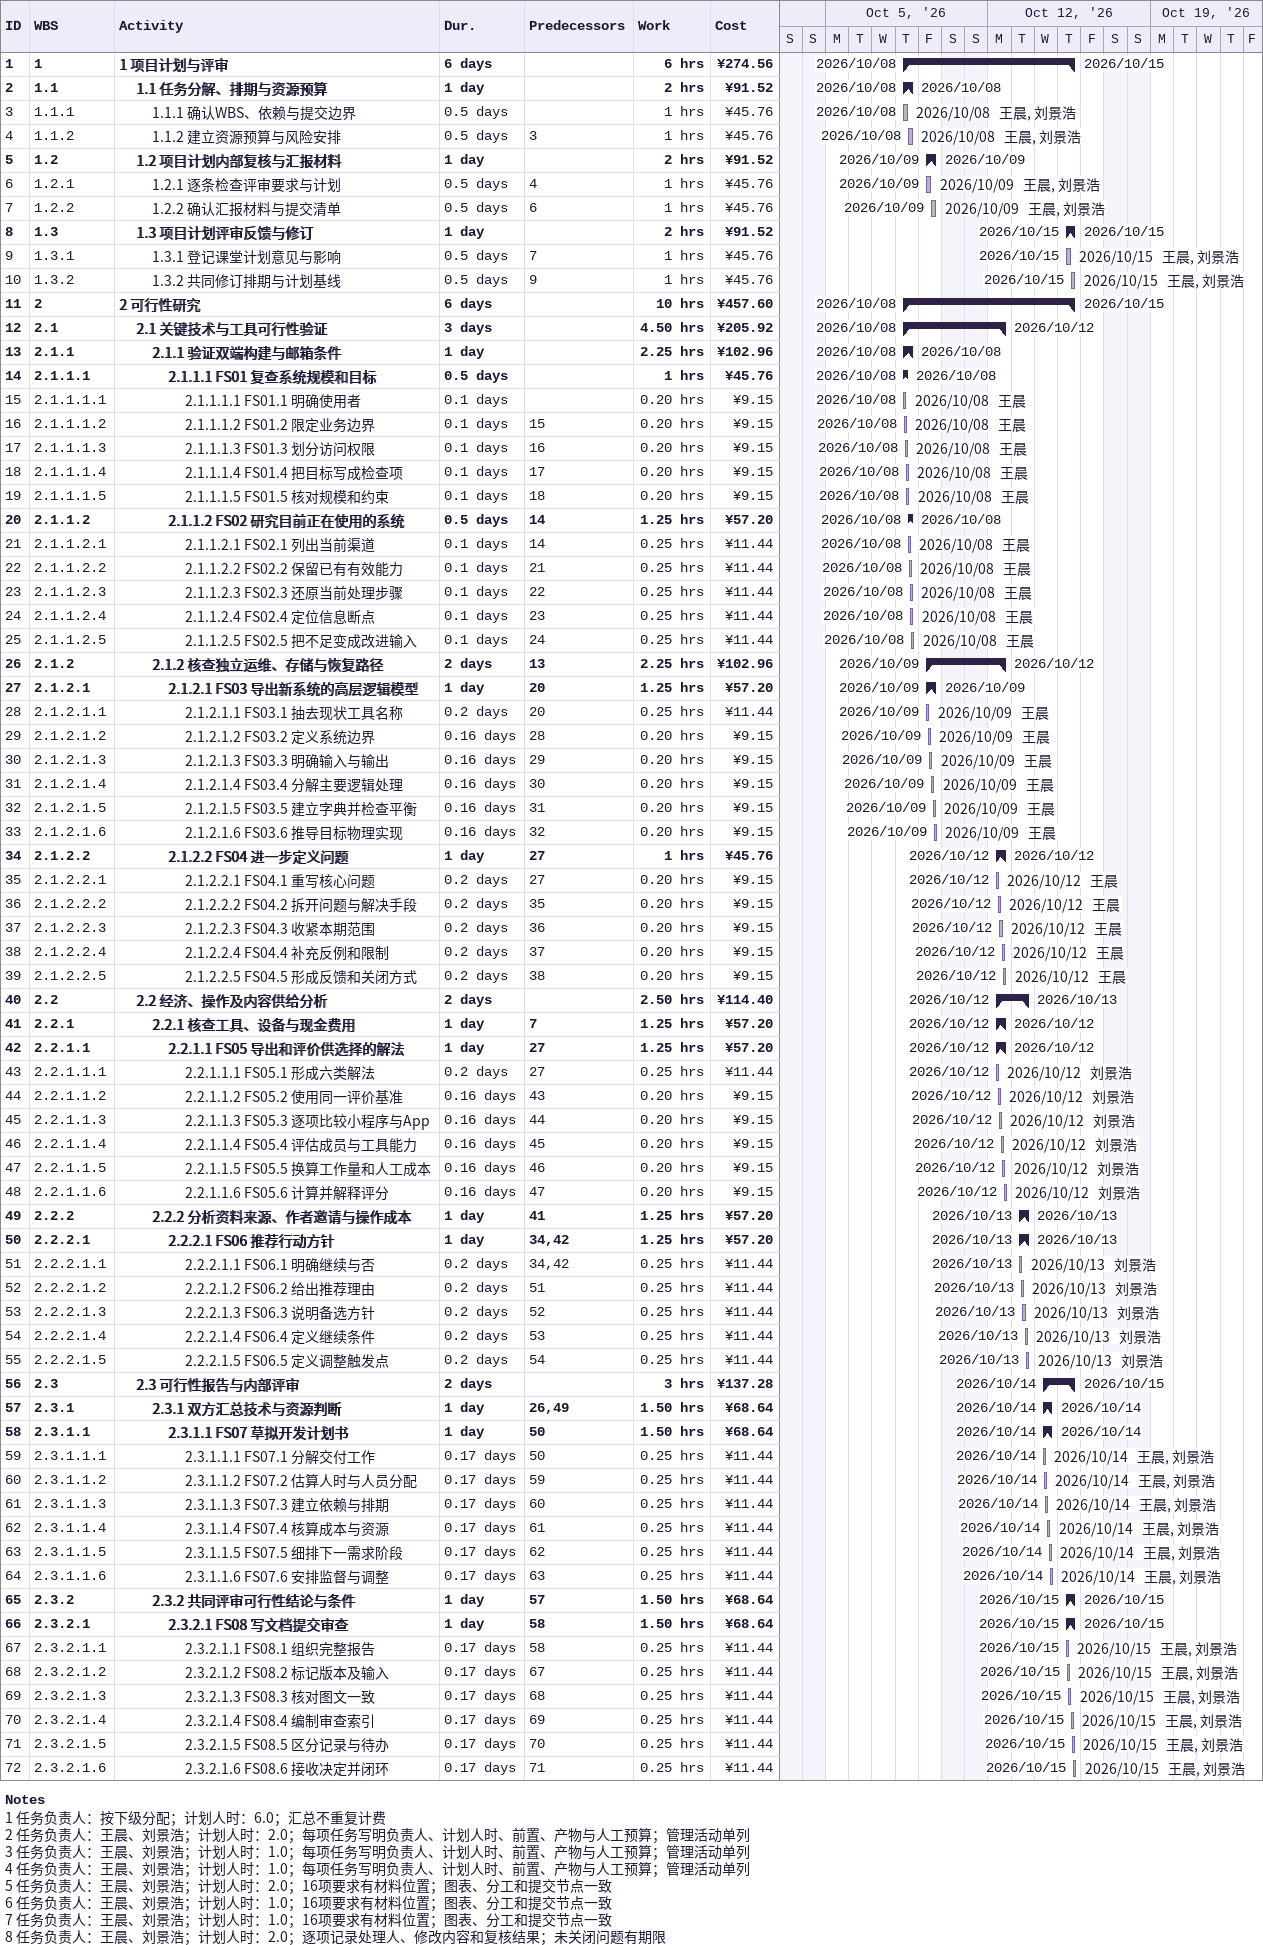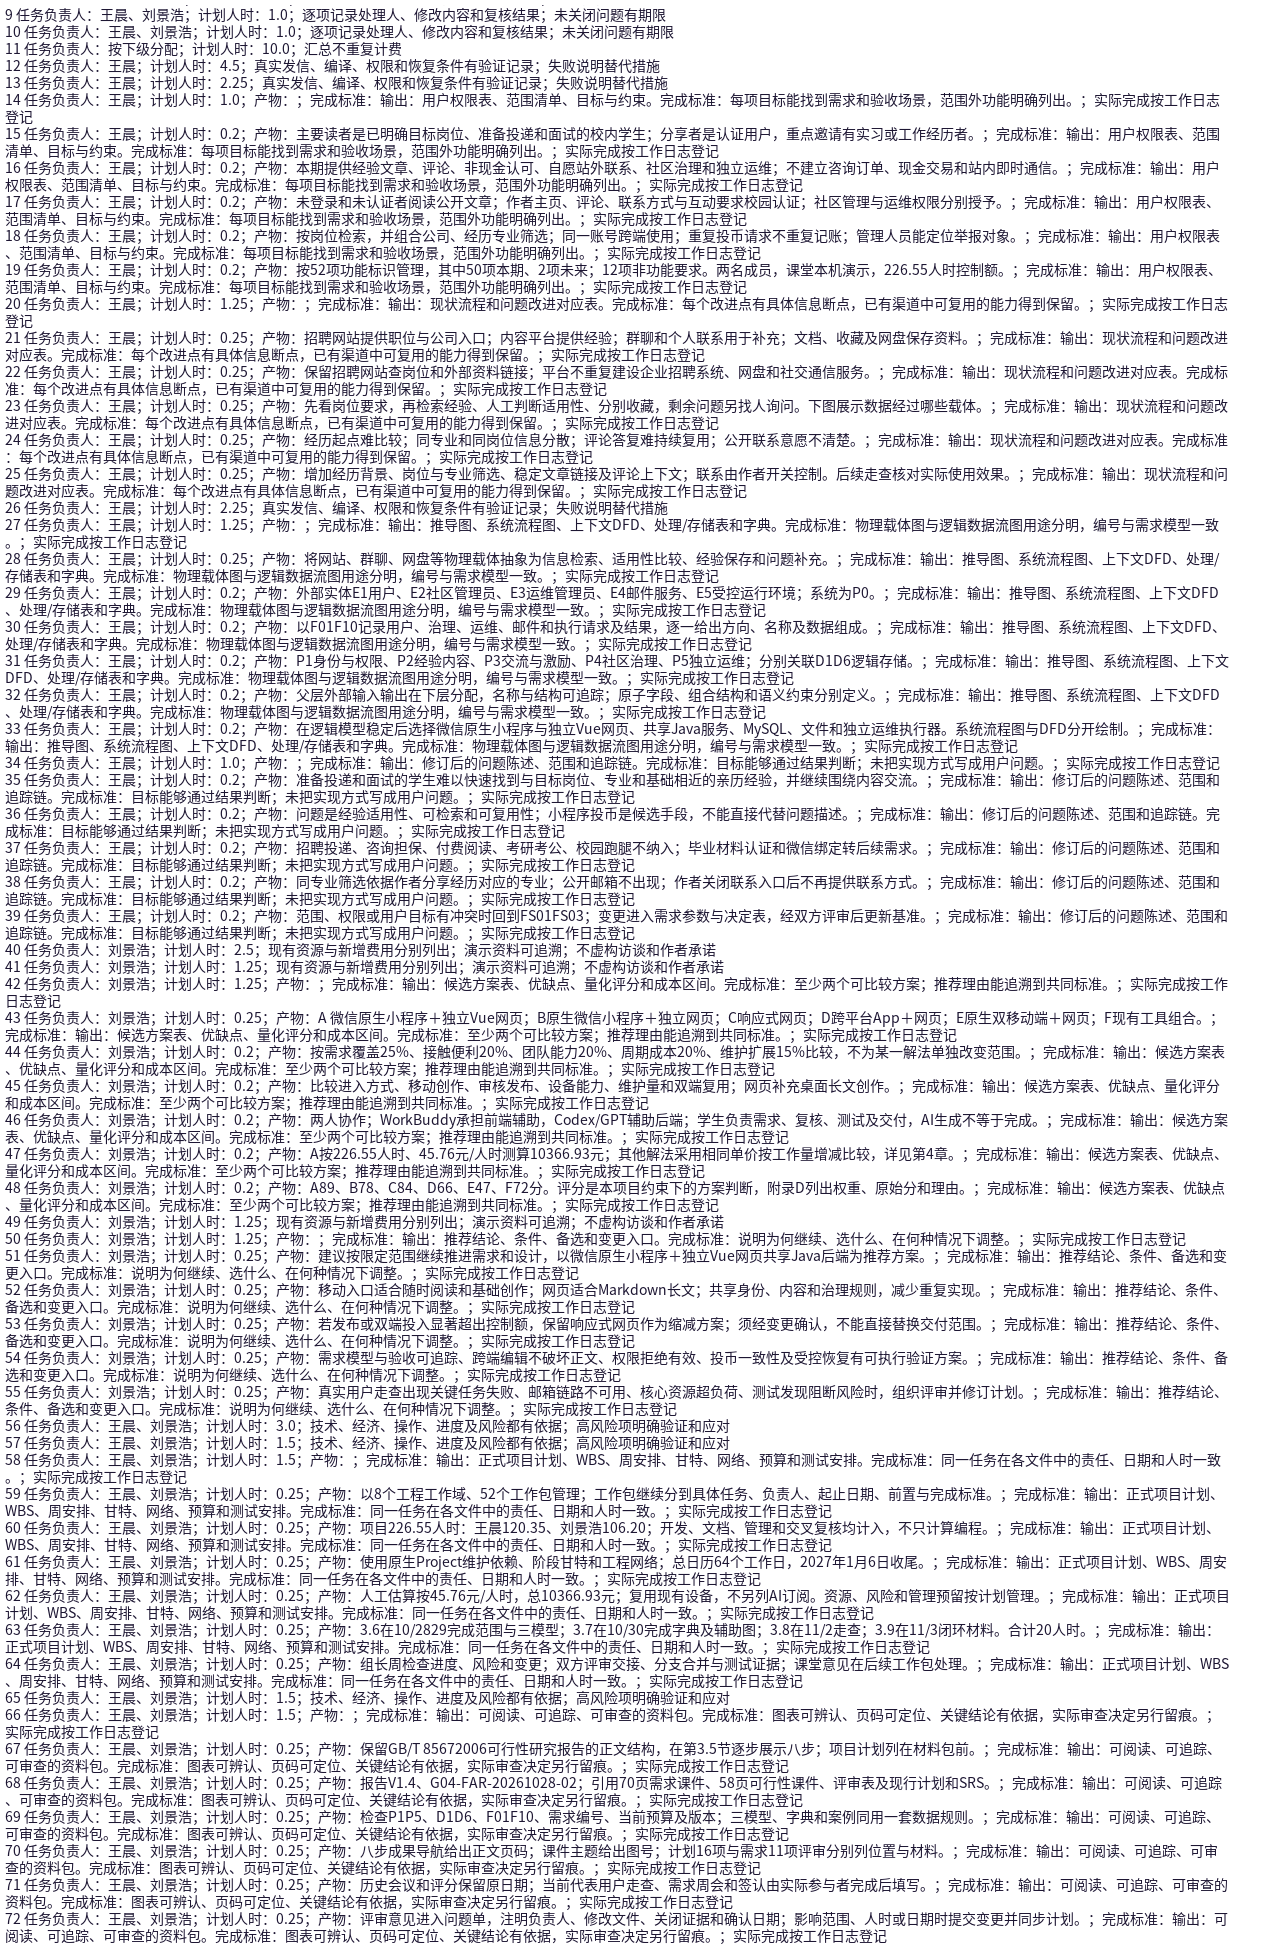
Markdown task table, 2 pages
| ID | WBS | Task | Duration | Start | Finish | Predecessors | Resources | Work (h) | Cost (¥) |
|---|---|---|---|---|---|---|---|---|---|
| 1 | 1 | **1 项目计划与评审** | 6d | 2026-10-08 | 2026-10-15 |  |  | 6 | 274.56 |
| 2 | 1.1 | **1.1 任务分解、排期与资源预算** | 1d | 2026-10-08 | 2026-10-08 |  |  | 2 | 91.52 |
| 3 | 1.1.1 | 1.1.1 确认WBS、依赖与提交边界 | 0.5d | 2026-10-08 | 2026-10-08 |  | 王晨, 刘景浩 | 1 | 45.76 |
| 4 | 1.1.2 | 1.1.2 建立资源预算与风险安排 | 0.5d | 2026-10-08 | 2026-10-08 | 3 | 王晨, 刘景浩 | 1 | 45.76 |
| 5 | 1.2 | **1.2 项目计划内部复核与汇报材料** | 1d | 2026-10-09 | 2026-10-09 |  |  | 2 | 91.52 |
| 6 | 1.2.1 | 1.2.1 逐条检查评审要求与计划 | 0.5d | 2026-10-09 | 2026-10-09 | 4 | 王晨, 刘景浩 | 1 | 45.76 |
| 7 | 1.2.2 | 1.2.2 确认汇报材料与提交清单 | 0.5d | 2026-10-09 | 2026-10-09 | 6 | 王晨, 刘景浩 | 1 | 45.76 |
| 8 | 1.3 | **1.3 项目计划评审反馈与修订** | 1d | 2026-10-15 | 2026-10-15 |  |  | 2 | 91.52 |
| 9 | 1.3.1 | 1.3.1 登记课堂计划意见与影响 | 0.5d | 2026-10-15 | 2026-10-15 | 7 | 王晨, 刘景浩 | 1 | 45.76 |
| 10 | 1.3.2 | 1.3.2 共同修订排期与计划基线 | 0.5d | 2026-10-15 | 2026-10-15 | 9 | 王晨, 刘景浩 | 1 | 45.76 |
| 11 | 2 | **2 可行性研究** | 6d | 2026-10-08 | 2026-10-15 |  |  | 10 | 457.60 |
| 12 | 2.1 | **2.1 关键技术与工具可行性验证** | 3d | 2026-10-08 | 2026-10-12 |  |  | 4.50 | 205.92 |
| 13 | 2.1.1 | **2.1.1 验证双端构建与邮箱条件** | 1d | 2026-10-08 | 2026-10-08 |  |  | 2.25 | 102.96 |
| 14 | 2.1.1.1 | **2.1.1.1 FS01 复查系统规模和目标** | 0.5d | 2026-10-08 | 2026-10-08 |  |  | 1 | 45.76 |
| 15 | 2.1.1.1.1 | 2.1.1.1.1 FS01.1 明确使用者 | 0.1d | 2026-10-08 | 2026-10-08 |  | 王晨 | 0.20 | 9.15 |
| 16 | 2.1.1.1.2 | 2.1.1.1.2 FS01.2 限定业务边界 | 0.1d | 2026-10-08 | 2026-10-08 | 15 | 王晨 | 0.20 | 9.15 |
| 17 | 2.1.1.1.3 | 2.1.1.1.3 FS01.3 划分访问权限 | 0.1d | 2026-10-08 | 2026-10-08 | 16 | 王晨 | 0.20 | 9.15 |
| 18 | 2.1.1.1.4 | 2.1.1.1.4 FS01.4 把目标写成检查项 | 0.1d | 2026-10-08 | 2026-10-08 | 17 | 王晨 | 0.20 | 9.15 |
| 19 | 2.1.1.1.5 | 2.1.1.1.5 FS01.5 核对规模和约束 | 0.1d | 2026-10-08 | 2026-10-08 | 18 | 王晨 | 0.20 | 9.15 |
| 20 | 2.1.1.2 | **2.1.1.2 FS02 研究目前正在使用的系统** | 0.5d | 2026-10-08 | 2026-10-08 | 14 |  | 1.25 | 57.20 |
| 21 | 2.1.1.2.1 | 2.1.1.2.1 FS02.1 列出当前渠道 | 0.1d | 2026-10-08 | 2026-10-08 | 14 | 王晨 | 0.25 | 11.44 |
| 22 | 2.1.1.2.2 | 2.1.1.2.2 FS02.2 保留已有有效能力 | 0.1d | 2026-10-08 | 2026-10-08 | 21 | 王晨 | 0.25 | 11.44 |
| 23 | 2.1.1.2.3 | 2.1.1.2.3 FS02.3 还原当前处理步骤 | 0.1d | 2026-10-08 | 2026-10-08 | 22 | 王晨 | 0.25 | 11.44 |
| 24 | 2.1.1.2.4 | 2.1.1.2.4 FS02.4 定位信息断点 | 0.1d | 2026-10-08 | 2026-10-08 | 23 | 王晨 | 0.25 | 11.44 |
| 25 | 2.1.1.2.5 | 2.1.1.2.5 FS02.5 把不足变成改进输入 | 0.1d | 2026-10-08 | 2026-10-08 | 24 | 王晨 | 0.25 | 11.44 |
| 26 | 2.1.2 | **2.1.2 核查独立运维、存储与恢复路径** | 2d | 2026-10-09 | 2026-10-12 | 13 |  | 2.25 | 102.96 |
| 27 | 2.1.2.1 | **2.1.2.1 FS03 导出新系统的高层逻辑模型** | 1d | 2026-10-09 | 2026-10-09 | 20 |  | 1.25 | 57.20 |
| 28 | 2.1.2.1.1 | 2.1.2.1.1 FS03.1 抽去现状工具名称 | 0.2d | 2026-10-09 | 2026-10-09 | 20 | 王晨 | 0.25 | 11.44 |
| 29 | 2.1.2.1.2 | 2.1.2.1.2 FS03.2 定义系统边界 | 0.16d | 2026-10-09 | 2026-10-09 | 28 | 王晨 | 0.20 | 9.15 |
| 30 | 2.1.2.1.3 | 2.1.2.1.3 FS03.3 明确输入与输出 | 0.16d | 2026-10-09 | 2026-10-09 | 29 | 王晨 | 0.20 | 9.15 |
| 31 | 2.1.2.1.4 | 2.1.2.1.4 FS03.4 分解主要逻辑处理 | 0.16d | 2026-10-09 | 2026-10-09 | 30 | 王晨 | 0.20 | 9.15 |
| 32 | 2.1.2.1.5 | 2.1.2.1.5 FS03.5 建立字典并检查平衡 | 0.16d | 2026-10-09 | 2026-10-09 | 31 | 王晨 | 0.20 | 9.15 |
| 33 | 2.1.2.1.6 | 2.1.2.1.6 FS03.6 推导目标物理实现 | 0.16d | 2026-10-09 | 2026-10-09 | 32 | 王晨 | 0.20 | 9.15 |
| 34 | 2.1.2.2 | **2.1.2.2 FS04 进一步定义问题** | 1d | 2026-10-12 | 2026-10-12 | 27 |  | 1 | 45.76 |
| 35 | 2.1.2.2.1 | 2.1.2.2.1 FS04.1 重写核心问题 | 0.2d | 2026-10-12 | 2026-10-12 | 27 | 王晨 | 0.20 | 9.15 |
| 36 | 2.1.2.2.2 | 2.1.2.2.2 FS04.2 拆开问题与解决手段 | 0.2d | 2026-10-12 | 2026-10-12 | 35 | 王晨 | 0.20 | 9.15 |
| 37 | 2.1.2.2.3 | 2.1.2.2.3 FS04.3 收紧本期范围 | 0.2d | 2026-10-12 | 2026-10-12 | 36 | 王晨 | 0.20 | 9.15 |
| 38 | 2.1.2.2.4 | 2.1.2.2.4 FS04.4 补充反例和限制 | 0.2d | 2026-10-12 | 2026-10-12 | 37 | 王晨 | 0.20 | 9.15 |
| 39 | 2.1.2.2.5 | 2.1.2.2.5 FS04.5 形成反馈和关闭方式 | 0.2d | 2026-10-12 | 2026-10-12 | 38 | 王晨 | 0.20 | 9.15 |
| 40 | 2.2 | **2.2 经济、操作及内容供给分析** | 2d | 2026-10-12 | 2026-10-13 |  |  | 2.50 | 114.40 |
| 41 | 2.2.1 | **2.2.1 核查工具、设备与现金费用** | 1d | 2026-10-12 | 2026-10-12 | 7 |  | 1.25 | 57.20 |
| 42 | 2.2.1.1 | **2.2.1.1 FS05 导出和评价供选择的解法** | 1d | 2026-10-12 | 2026-10-12 | 27 |  | 1.25 | 57.20 |
| 43 | 2.2.1.1.1 | 2.2.1.1.1 FS05.1 形成六类解法 | 0.2d | 2026-10-12 | 2026-10-12 | 27 | 刘景浩 | 0.25 | 11.44 |
| 44 | 2.2.1.1.2 | 2.2.1.1.2 FS05.2 使用同一评价基准 | 0.16d | 2026-10-12 | 2026-10-12 | 43 | 刘景浩 | 0.20 | 9.15 |
| 45 | 2.2.1.1.3 | 2.2.1.1.3 FS05.3 逐项比较小程序与App | 0.16d | 2026-10-12 | 2026-10-12 | 44 | 刘景浩 | 0.20 | 9.15 |
| 46 | 2.2.1.1.4 | 2.2.1.1.4 FS05.4 评估成员与工具能力 | 0.16d | 2026-10-12 | 2026-10-12 | 45 | 刘景浩 | 0.20 | 9.15 |
| 47 | 2.2.1.1.5 | 2.2.1.1.5 FS05.5 换算工作量和人工成本 | 0.16d | 2026-10-12 | 2026-10-12 | 46 | 刘景浩 | 0.20 | 9.15 |
| 48 | 2.2.1.1.6 | 2.2.1.1.6 FS05.6 计算并解释评分 | 0.16d | 2026-10-12 | 2026-10-12 | 47 | 刘景浩 | 0.20 | 9.15 |
| 49 | 2.2.2 | **2.2.2 分析资料来源、作者邀请与操作成本** | 1d | 2026-10-13 | 2026-10-13 | 41 |  | 1.25 | 57.20 |
| 50 | 2.2.2.1 | **2.2.2.1 FS06 推荐行动方针** | 1d | 2026-10-13 | 2026-10-13 | 34, 42 |  | 1.25 | 57.20 |
| 51 | 2.2.2.1.1 | 2.2.2.1.1 FS06.1 明确继续与否 | 0.2d | 2026-10-13 | 2026-10-13 | 34, 42 | 刘景浩 | 0.25 | 11.44 |
| 52 | 2.2.2.1.2 | 2.2.2.1.2 FS06.2 给出推荐理由 | 0.2d | 2026-10-13 | 2026-10-13 | 51 | 刘景浩 | 0.25 | 11.44 |
| 53 | 2.2.2.1.3 | 2.2.2.1.3 FS06.3 说明备选方针 | 0.2d | 2026-10-13 | 2026-10-13 | 52 | 刘景浩 | 0.25 | 11.44 |
| 54 | 2.2.2.1.4 | 2.2.2.1.4 FS06.4 定义继续条件 | 0.2d | 2026-10-13 | 2026-10-13 | 53 | 刘景浩 | 0.25 | 11.44 |
| 55 | 2.2.2.1.5 | 2.2.2.1.5 FS06.5 定义调整触发点 | 0.2d | 2026-10-13 | 2026-10-13 | 54 | 刘景浩 | 0.25 | 11.44 |
| 56 | 2.3 | **2.3 可行性报告与内部评审** | 2d | 2026-10-14 | 2026-10-15 |  |  | 3 | 137.28 |
| 57 | 2.3.1 | **2.3.1 双方汇总技术与资源判断** | 1d | 2026-10-14 | 2026-10-14 | 26, 49 |  | 1.50 | 68.64 |
| 58 | 2.3.1.1 | **2.3.1.1 FS07 草拟开发计划书** | 1d | 2026-10-14 | 2026-10-14 | 50 |  | 1.50 | 68.64 |
| 59 | 2.3.1.1.1 | 2.3.1.1.1 FS07.1 分解交付工作 | 0.17d | 2026-10-14 | 2026-10-14 | 50 | 王晨, 刘景浩 | 0.25 | 11.44 |
| 60 | 2.3.1.1.2 | 2.3.1.1.2 FS07.2 估算人时与人员分配 | 0.17d | 2026-10-14 | 2026-10-14 | 59 | 王晨, 刘景浩 | 0.25 | 11.44 |
| 61 | 2.3.1.1.3 | 2.3.1.1.3 FS07.3 建立依赖与排期 | 0.17d | 2026-10-14 | 2026-10-14 | 60 | 王晨, 刘景浩 | 0.25 | 11.44 |
| 62 | 2.3.1.1.4 | 2.3.1.1.4 FS07.4 核算成本与资源 | 0.17d | 2026-10-14 | 2026-10-14 | 61 | 王晨, 刘景浩 | 0.25 | 11.44 |
| 63 | 2.3.1.1.5 | 2.3.1.1.5 FS07.5 细排下一需求阶段 | 0.17d | 2026-10-14 | 2026-10-14 | 62 | 王晨, 刘景浩 | 0.25 | 11.44 |
| 64 | 2.3.1.1.6 | 2.3.1.1.6 FS07.6 安排监督与调整 | 0.17d | 2026-10-14 | 2026-10-14 | 63 | 王晨, 刘景浩 | 0.25 | 11.44 |
| 65 | 2.3.2 | **2.3.2 共同评审可行性结论与条件** | 1d | 2026-10-15 | 2026-10-15 | 57 |  | 1.50 | 68.64 |
| 66 | 2.3.2.1 | **2.3.2.1 FS08 写文档提交审查** | 1d | 2026-10-15 | 2026-10-15 | 58 |  | 1.50 | 68.64 |
| 67 | 2.3.2.1.1 | 2.3.2.1.1 FS08.1 组织完整报告 | 0.17d | 2026-10-15 | 2026-10-15 | 58 | 王晨, 刘景浩 | 0.25 | 11.44 |
| 68 | 2.3.2.1.2 | 2.3.2.1.2 FS08.2 标记版本及输入 | 0.17d | 2026-10-15 | 2026-10-15 | 67 | 王晨, 刘景浩 | 0.25 | 11.44 |
| 69 | 2.3.2.1.3 | 2.3.2.1.3 FS08.3 核对图文一致 | 0.17d | 2026-10-15 | 2026-10-15 | 68 | 王晨, 刘景浩 | 0.25 | 11.44 |
| 70 | 2.3.2.1.4 | 2.3.2.1.4 FS08.4 编制审查索引 | 0.17d | 2026-10-15 | 2026-10-15 | 69 | 王晨, 刘景浩 | 0.25 | 11.44 |
| 71 | 2.3.2.1.5 | 2.3.2.1.5 FS08.5 区分记录与待办 | 0.17d | 2026-10-15 | 2026-10-15 | 70 | 王晨, 刘景浩 | 0.25 | 11.44 |
| 72 | 2.3.2.1.6 | 2.3.2.1.6 FS08.6 接收决定并闭环 | 0.17d | 2026-10-15 | 2026-10-15 | 71 | 王晨, 刘景浩 | 0.25 | 11.44 |

Notes
- 1: 任务负责人：按下级分配；计划人时：6.0；汇总不重复计费
- 2: 任务负责人：王晨、刘景浩；计划人时：2.0；每项任务写明负责人、计划人时、前置、产物与人工预算；管理活动单列
- 3: 任务负责人：王晨、刘景浩；计划人时：1.0；每项任务写明负责人、计划人时、前置、产物与人工预算；管理活动单列
- 4: 任务负责人：王晨、刘景浩；计划人时：1.0；每项任务写明负责人、计划人时、前置、产物与人工预算；管理活动单列
- 5: 任务负责人：王晨、刘景浩；计划人时：2.0；16项要求有材料位置；图表、分工和提交节点一致
- 6: 任务负责人：王晨、刘景浩；计划人时：1.0；16项要求有材料位置；图表、分工和提交节点一致
- 7: 任务负责人：王晨、刘景浩；计划人时：1.0；16项要求有材料位置；图表、分工和提交节点一致
- 8: 任务负责人：王晨、刘景浩；计划人时：2.0；逐项记录处理人、修改内容和复核结果；未关闭问题有期限
- 9: 任务负责人：王晨、刘景浩；计划人时：1.0；逐项记录处理人、修改内容和复核结果；未关闭问题有期限
- 10: 任务负责人：王晨、刘景浩；计划人时：1.0；逐项记录处理人、修改内容和复核结果；未关闭问题有期限
- 11: 任务负责人：按下级分配；计划人时：10.0；汇总不重复计费
- 12: 任务负责人：王晨；计划人时：4.5；真实发信、编译、权限和恢复条件有验证记录；失败说明替代措施
- 13: 任务负责人：王晨；计划人时：2.25；真实发信、编译、权限和恢复条件有验证记录；失败说明替代措施
- 14: 任务负责人：王晨；计划人时：1.0；产物：；完成标准：输出：用户权限表、范围清单、目标与约束。完成标准：每项目标能找到需求和验收场景，范围外功能明确列出。；实际完成按工作日志登记
- 15: 任务负责人：王晨；计划人时：0.2；产物：主要读者是已明确目标岗位、准备投递和面试的校内学生；分享者是认证用户，重点邀请有实习或工作经历者。；完成标准：输出：用户权限表、范围清单、目标与约束。完成标准：每项目标能找到需求和验收场景，范围外功能明确列出。；实际完成按工作日志登记
- 16: 任务负责人：王晨；计划人时：0.2；产物：本期提供经验文章、评论、非现金认可、自愿站外联系、社区治理和独立运维；不建立咨询订单、现金交易和站内即时通信。；完成标准：输出：用户权限表、范围清单、目标与约束。完成标准：每项目标能找到需求和验收场景，范围外功能明确列出。；实际完成按工作日志登记
- 17: 任务负责人：王晨；计划人时：0.2；产物：未登录和未认证者阅读公开文章；作者主页、评论、联系方式与互动要求校园认证；社区管理与运维权限分别授予。；完成标准：输出：用户权限表、范围清单、目标与约束。完成标准：每项目标能找到需求和验收场景，范围外功能明确列出。；实际完成按工作日志登记
- 18: 任务负责人：王晨；计划人时：0.2；产物：按岗位检索，并组合公司、经历专业筛选；同一账号跨端使用；重复投币请求不重复记账；管理人员能定位举报对象。；完成标准：输出：用户权限表、范围清单、目标与约束。完成标准：每项目标能找到需求和验收场景，范围外功能明确列出。；实际完成按工作日志登记
- 19: 任务负责人：王晨；计划人时：0.2；产物：按52项功能标识管理，其中50项本期、2项未来；12项非功能要求。两名成员，课堂本机演示，226.55人时控制额。；完成标准：输出：用户权限表、范围清单、目标与约束。完成标准：每项目标能找到需求和验收场景，范围外功能明确列出。；实际完成按工作日志登记
- 20: 任务负责人：王晨；计划人时：1.25；产物：；完成标准：输出：现状流程和问题改进对应表。完成标准：每个改进点有具体信息断点，已有渠道中可复用的能力得到保留。；实际完成按工作日志登记
- 21: 任务负责人：王晨；计划人时：0.25；产物：招聘网站提供职位与公司入口；内容平台提供经验；群聊和个人联系用于补充；文档、收藏及网盘保存资料。；完成标准：输出：现状流程和问题改进对应表。完成标准：每个改进点有具体信息断点，已有渠道中可复用的能力得到保留。；实际完成按工作日志登记
- 22: 任务负责人：王晨；计划人时：0.25；产物：保留招聘网站查岗位和外部资料链接；平台不重复建设企业招聘系统、网盘和社交通信服务。；完成标准：输出：现状流程和问题改进对应表。完成标准：每个改进点有具体信息断点，已有渠道中可复用的能力得到保留。；实际完成按工作日志登记
- 23: 任务负责人：王晨；计划人时：0.25；产物：先看岗位要求，再检索经验、人工判断适用性、分别收藏，剩余问题另找人询问。下图展示数据经过哪些载体。；完成标准：输出：现状流程和问题改进对应表。完成标准：每个改进点有具体信息断点，已有渠道中可复用的能力得到保留。；实际完成按工作日志登记
- 24: 任务负责人：王晨；计划人时：0.25；产物：经历起点难比较；同专业和同岗位信息分散；评论答复难持续复用；公开联系意愿不清楚。；完成标准：输出：现状流程和问题改进对应表。完成标准：每个改进点有具体信息断点，已有渠道中可复用的能力得到保留。；实际完成按工作日志登记
- 25: 任务负责人：王晨；计划人时：0.25；产物：增加经历背景、岗位与专业筛选、稳定文章链接及评论上下文；联系由作者开关控制。后续走查核对实际使用效果。；完成标准：输出：现状流程和问题改进对应表。完成标准：每个改进点有具体信息断点，已有渠道中可复用的能力得到保留。；实际完成按工作日志登记
- 26: 任务负责人：王晨；计划人时：2.25；真实发信、编译、权限和恢复条件有验证记录；失败说明替代措施
- 27: 任务负责人：王晨；计划人时：1.25；产物：；完成标准：输出：推导图、系统流程图、上下文DFD、处理/存储表和字典。完成标准：物理载体图与逻辑数据流图用途分明，编号与需求模型一致。；实际完成按工作日志登记
- 28: 任务负责人：王晨；计划人时：0.25；产物：将网站、群聊、网盘等物理载体抽象为信息检索、适用性比较、经验保存和问题补充。；完成标准：输出：推导图、系统流程图、上下文DFD、处理/存储表和字典。完成标准：物理载体图与逻辑数据流图用途分明，编号与需求模型一致。；实际完成按工作日志登记
- 29: 任务负责人：王晨；计划人时：0.2；产物：外部实体E1用户、E2社区管理员、E3运维管理员、E4邮件服务、E5受控运行环境；系统为P0。；完成标准：输出：推导图、系统流程图、上下文DFD、处理/存储表和字典。完成标准：物理载体图与逻辑数据流图用途分明，编号与需求模型一致。；实际完成按工作日志登记
- 30: 任务负责人：王晨；计划人时：0.2；产物：以F01F10记录用户、治理、运维、邮件和执行请求及结果，逐一给出方向、名称及数据组成。；完成标准：输出：推导图、系统流程图、上下文DFD、处理/存储表和字典。完成标准：物理载体图与逻辑数据流图用途分明，编号与需求模型一致。；实际完成按工作日志登记
- 31: 任务负责人：王晨；计划人时：0.2；产物：P1身份与权限、P2经验内容、P3交流与激励、P4社区治理、P5独立运维；分别关联D1D6逻辑存储。；完成标准：输出：推导图、系统流程图、上下文DFD、处理/存储表和字典。完成标准：物理载体图与逻辑数据流图用途分明，编号与需求模型一致。；实际完成按工作日志登记
- 32: 任务负责人：王晨；计划人时：0.2；产物：父层外部输入输出在下层分配，名称与结构可追踪；原子字段、组合结构和语义约束分别定义。；完成标准：输出：推导图、系统流程图、上下文DFD、处理/存储表和字典。完成标准：物理载体图与逻辑数据流图用途分明，编号与需求模型一致。；实际完成按工作日志登记
- 33: 任务负责人：王晨；计划人时：0.2；产物：在逻辑模型稳定后选择微信原生小程序与独立Vue网页、共享Java服务、MySQL、文件和独立运维执行器。系统流程图与DFD分开绘制。；完成标准：输出：推导图、系统流程图、上下文DFD、处理/存储表和字典。完成标准：物理载体图与逻辑数据流图用途分明，编号与需求模型一致。；实际完成按工作日志登记
- 34: 任务负责人：王晨；计划人时：1.0；产物：；完成标准：输出：修订后的问题陈述、范围和追踪链。完成标准：目标能够通过结果判断；未把实现方式写成用户问题。；实际完成按工作日志登记
- 35: 任务负责人：王晨；计划人时：0.2；产物：准备投递和面试的学生难以快速找到与目标岗位、专业和基础相近的亲历经验，并继续围绕内容交流。；完成标准：输出：修订后的问题陈述、范围和追踪链。完成标准：目标能够通过结果判断；未把实现方式写成用户问题。；实际完成按工作日志登记
- 36: 任务负责人：王晨；计划人时：0.2；产物：问题是经验适用性、可检索和可复用性；小程序投币是候选手段，不能直接代替问题描述。；完成标准：输出：修订后的问题陈述、范围和追踪链。完成标准：目标能够通过结果判断；未把实现方式写成用户问题。；实际完成按工作日志登记
- 37: 任务负责人：王晨；计划人时：0.2；产物：招聘投递、咨询担保、付费阅读、考研考公、校园跑腿不纳入；毕业材料认证和微信绑定转后续需求。；完成标准：输出：修订后的问题陈述、范围和追踪链。完成标准：目标能够通过结果判断；未把实现方式写成用户问题。；实际完成按工作日志登记
- 38: 任务负责人：王晨；计划人时：0.2；产物：同专业筛选依据作者分享经历对应的专业；公开邮箱不出现；作者关闭联系入口后不再提供联系方式。；完成标准：输出：修订后的问题陈述、范围和追踪链。完成标准：目标能够通过结果判断；未把实现方式写成用户问题。；实际完成按工作日志登记
- 39: 任务负责人：王晨；计划人时：0.2；产物：范围、权限或用户目标有冲突时回到FS01FS03；变更进入需求参数与决定表，经双方评审后更新基准。；完成标准：输出：修订后的问题陈述、范围和追踪链。完成标准：目标能够通过结果判断；未把实现方式写成用户问题。；实际完成按工作日志登记
- 40: 任务负责人：刘景浩；计划人时：2.5；现有资源与新增费用分别列出；演示资料可追溯；不虚构访谈和作者承诺
- 41: 任务负责人：刘景浩；计划人时：1.25；现有资源与新增费用分别列出；演示资料可追溯；不虚构访谈和作者承诺
- 42: 任务负责人：刘景浩；计划人时：1.25；产物：；完成标准：输出：候选方案表、优缺点、量化评分和成本区间。完成标准：至少两个可比较方案；推荐理由能追溯到共同标准。；实际完成按工作日志登记
- 43: 任务负责人：刘景浩；计划人时：0.25；产物：A 微信原生小程序＋独立Vue网页；B原生微信小程序＋独立网页；C响应式网页；D跨平台App＋网页；E原生双移动端＋网页；F现有工具组合。；完成标准：输出：候选方案表、优缺点、量化评分和成本区间。完成标准：至少两个可比较方案；推荐理由能追溯到共同标准。；实际完成按工作日志登记
- 44: 任务负责人：刘景浩；计划人时：0.2；产物：按需求覆盖25%、接触便利20%、团队能力20%、周期成本20%、维护扩展15%比较，不为某一解法单独改变范围。；完成标准：输出：候选方案表、优缺点、量化评分和成本区间。完成标准：至少两个可比较方案；推荐理由能追溯到共同标准。；实际完成按工作日志登记
- 45: 任务负责人：刘景浩；计划人时：0.2；产物：比较进入方式、移动创作、审核发布、设备能力、维护量和双端复用；网页补充桌面长文创作。；完成标准：输出：候选方案表、优缺点、量化评分和成本区间。完成标准：至少两个可比较方案；推荐理由能追溯到共同标准。；实际完成按工作日志登记
- 46: 任务负责人：刘景浩；计划人时：0.2；产物：两人协作；WorkBuddy承担前端辅助，Codex/GPT辅助后端；学生负责需求、复核、测试及交付，AI生成不等于完成。；完成标准：输出：候选方案表、优缺点、量化评分和成本区间。完成标准：至少两个可比较方案；推荐理由能追溯到共同标准。；实际完成按工作日志登记
- 47: 任务负责人：刘景浩；计划人时：0.2；产物：A按226.55人时、45.76元/人时测算10366.93元；其他解法采用相同单价按工作量增减比较，详见第4章。；完成标准：输出：候选方案表、优缺点、量化评分和成本区间。完成标准：至少两个可比较方案；推荐理由能追溯到共同标准。；实际完成按工作日志登记
- 48: 任务负责人：刘景浩；计划人时：0.2；产物：A89、B78、C84、D66、E47、F72分。评分是本项目约束下的方案判断，附录D列出权重、原始分和理由。；完成标准：输出：候选方案表、优缺点、量化评分和成本区间。完成标准：至少两个可比较方案；推荐理由能追溯到共同标准。；实际完成按工作日志登记
- 49: 任务负责人：刘景浩；计划人时：1.25；现有资源与新增费用分别列出；演示资料可追溯；不虚构访谈和作者承诺
- 50: 任务负责人：刘景浩；计划人时：1.25；产物：；完成标准：输出：推荐结论、条件、备选和变更入口。完成标准：说明为何继续、选什么、在何种情况下调整。；实际完成按工作日志登记
- 51: 任务负责人：刘景浩；计划人时：0.25；产物：建议按限定范围继续推进需求和设计，以微信原生小程序＋独立Vue网页共享Java后端为推荐方案。；完成标准：输出：推荐结论、条件、备选和变更入口。完成标准：说明为何继续、选什么、在何种情况下调整。；实际完成按工作日志登记
- 52: 任务负责人：刘景浩；计划人时：0.25；产物：移动入口适合随时阅读和基础创作；网页适合Markdown长文；共享身份、内容和治理规则，减少重复实现。；完成标准：输出：推荐结论、条件、备选和变更入口。完成标准：说明为何继续、选什么、在何种情况下调整。；实际完成按工作日志登记
- 53: 任务负责人：刘景浩；计划人时：0.25；产物：若发布或双端投入显著超出控制额，保留响应式网页作为缩减方案；须经变更确认，不能直接替换交付范围。；完成标准：输出：推荐结论、条件、备选和变更入口。完成标准：说明为何继续、选什么、在何种情况下调整。；实际完成按工作日志登记
- 54: 任务负责人：刘景浩；计划人时：0.25；产物：需求模型与验收可追踪、跨端编辑不破坏正文、权限拒绝有效、投币一致性及受控恢复有可执行验证方案。；完成标准：输出：推荐结论、条件、备选和变更入口。完成标准：说明为何继续、选什么、在何种情况下调整。；实际完成按工作日志登记
- 55: 任务负责人：刘景浩；计划人时：0.25；产物：真实用户走查出现关键任务失败、邮箱链路不可用、核心资源超负荷、测试发现阻断风险时，组织评审并修订计划。；完成标准：输出：推荐结论、条件、备选和变更入口。完成标准：说明为何继续、选什么、在何种情况下调整。；实际完成按工作日志登记
- 56: 任务负责人：王晨、刘景浩；计划人时：3.0；技术、经济、操作、进度及风险都有依据；高风险项明确验证和应对
- 57: 任务负责人：王晨、刘景浩；计划人时：1.5；技术、经济、操作、进度及风险都有依据；高风险项明确验证和应对
- 58: 任务负责人：王晨、刘景浩；计划人时：1.5；产物：；完成标准：输出：正式项目计划、WBS、周安排、甘特、网络、预算和测试安排。完成标准：同一任务在各文件中的责任、日期和人时一致。；实际完成按工作日志登记
- 59: 任务负责人：王晨、刘景浩；计划人时：0.25；产物：以8个工程工作域、52个工作包管理；工作包继续分到具体任务、负责人、起止日期、前置与完成标准。；完成标准：输出：正式项目计划、WBS、周安排、甘特、网络、预算和测试安排。完成标准：同一任务在各文件中的责任、日期和人时一致。；实际完成按工作日志登记
- 60: 任务负责人：王晨、刘景浩；计划人时：0.25；产物：项目226.55人时：王晨120.35、刘景浩106.20；开发、文档、管理和交叉复核均计入，不只计算编程。；完成标准：输出：正式项目计划、WBS、周安排、甘特、网络、预算和测试安排。完成标准：同一任务在各文件中的责任、日期和人时一致。；实际完成按工作日志登记
- 61: 任务负责人：王晨、刘景浩；计划人时：0.25；产物：使用原生Project维护依赖、阶段甘特和工程网络；总日历64个工作日，2027年1月6日收尾。；完成标准：输出：正式项目计划、WBS、周安排、甘特、网络、预算和测试安排。完成标准：同一任务在各文件中的责任、日期和人时一致。；实际完成按工作日志登记
- 62: 任务负责人：王晨、刘景浩；计划人时：0.25；产物：人工估算按45.76元/人时，总10366.93元；复用现有设备，不另列AI订阅。资源、风险和管理预留按计划管理。；完成标准：输出：正式项目计划、WBS、周安排、甘特、网络、预算和测试安排。完成标准：同一任务在各文件中的责任、日期和人时一致。；实际完成按工作日志登记
- 63: 任务负责人：王晨、刘景浩；计划人时：0.25；产物：3.6在10/2829完成范围与三模型；3.7在10/30完成字典及辅助图；3.8在11/2走查；3.9在11/3闭环材料。合计20人时。；完成标准：输出：正式项目计划、WBS、周安排、甘特、网络、预算和测试安排。完成标准：同一任务在各文件中的责任、日期和人时一致。；实际完成按工作日志登记
- 64: 任务负责人：王晨、刘景浩；计划人时：0.25；产物：组长周检查进度、风险和变更；双方评审交接、分支合并与测试证据；课堂意见在后续工作包处理。；完成标准：输出：正式项目计划、WBS、周安排、甘特、网络、预算和测试安排。完成标准：同一任务在各文件中的责任、日期和人时一致。；实际完成按工作日志登记
- 65: 任务负责人：王晨、刘景浩；计划人时：1.5；技术、经济、操作、进度及风险都有依据；高风险项明确验证和应对
- 66: 任务负责人：王晨、刘景浩；计划人时：1.5；产物：；完成标准：输出：可阅读、可追踪、可审查的资料包。完成标准：图表可辨认、页码可定位、关键结论有依据，实际审查决定另行留痕。；实际完成按工作日志登记
- 67: 任务负责人：王晨、刘景浩；计划人时：0.25；产物：保留GB/T 85672006可行性研究报告的正文结构，在第3.5节逐步展示八步；项目计划列在材料包前。；完成标准：输出：可阅读、可追踪、可审查的资料包。完成标准：图表可辨认、页码可定位、关键结论有依据，实际审查决定另行留痕。；实际完成按工作日志登记
- 68: 任务负责人：王晨、刘景浩；计划人时：0.25；产物：报告V1.4、G04-FAR-20261028-02；引用70页需求课件、58页可行性课件、评审表及现行计划和SRS。；完成标准：输出：可阅读、可追踪、可审查的资料包。完成标准：图表可辨认、页码可定位、关键结论有依据，实际审查决定另行留痕。；实际完成按工作日志登记
- 69: 任务负责人：王晨、刘景浩；计划人时：0.25；产物：检查P1P5、D1D6、F01F10、需求编号、当前预算及版本；三模型、字典和案例同用一套数据规则。；完成标准：输出：可阅读、可追踪、可审查的资料包。完成标准：图表可辨认、页码可定位、关键结论有依据，实际审查决定另行留痕。；实际完成按工作日志登记
- 70: 任务负责人：王晨、刘景浩；计划人时：0.25；产物：八步成果导航给出正文页码；课件主题给出图号；计划16项与需求11项评审分别列位置与材料。；完成标准：输出：可阅读、可追踪、可审查的资料包。完成标准：图表可辨认、页码可定位、关键结论有依据，实际审查决定另行留痕。；实际完成按工作日志登记
- 71: 任务负责人：王晨、刘景浩；计划人时：0.25；产物：历史会议和评分保留原日期；当前代表用户走查、需求周会和签认由实际参与者完成后填写。；完成标准：输出：可阅读、可追踪、可审查的资料包。完成标准：图表可辨认、页码可定位、关键结论有依据，实际审查决定另行留痕。；实际完成按工作日志登记
- 72: 任务负责人：王晨、刘景浩；计划人时：0.25；产物：评审意见进入问题单，注明负责人、修改文件、关闭证据和确认日期；影响范围、人时或日期时提交变更并同步计划。；完成标准：输出：可阅读、可追踪、可审查的资料包。完成标准：图表可辨认、页码可定位、关键结论有依据，实际审查决定另行留痕。；实际完成按工作日志登记
